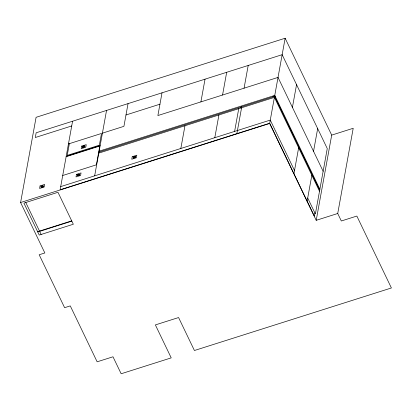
<?xml version="1.0" encoding="UTF-8"?>
<svg xmlns="http://www.w3.org/2000/svg" width="412" height="412" viewBox="0 0 412 412"><rect width="100%" height="100%" fill="white"/><g stroke="black" fill="none" stroke-linecap="round" stroke-linejoin="round"><path stroke-width="0.62" d="M41.009 186.96L41.169 186.883M82.611 147.146L82.611 147.12M42.076 186.863L41.813 187.089L42.168 187.089A1.236 0.546 -25.7 0 0 43.008 186.574L43.147 185.822A1.236 0.546 -25.7 0 0 42.359 185.848C41.777 186.373 42.276 185.112 42.343 185.941M79.64 174.642L79.47 174.987L79.665 174.503M84.769 146.023L84.609 146.76A1.236 0.546 -25.7 0 1 83.77 147.275L83.409 147.275L83.677 147.048M42.106 186.018L42.122 185.925A1.236 0.546 -25.7 0 0 41.282 186.44L41.035 186.785A1.236 0.546 -25.7 0 0 41.854 187.187L41.839 186.935M79.552 174.291L79.562 174.333A1.236 0.546 -25.7 0 0 78.764 174.317L78.527 174.394A1.236 0.546 -25.7 0 0 77.688 174.909L77.441 175.265M84.882 146.281L84.769 146.054A1.236 0.546 -25.7 0 0 83.96 146.033L83.724 146.111A1.236 0.546 -25.7 0 0 82.884 146.626L82.766 146.749M135.636 157.25L135.327 156.606A1.236 0.546 -25.7 0 0 134.518 156.617L134.281 156.694A1.236 0.546 -25.7 0 0 133.447 157.209L133.292 157.389M337.722 213.498L341.321 220.992L356.849 216.058L391.4 287.967L194.418 350.504L178.581 317.549L155.37 324.913L171.212 357.873L121.154 373.766L112.996 356.787L97.144 361.818L70.272 305.895L64.612 307.692L39.176 254.76L44.836 252.963L20.6 202.524L36.086 117.307L285.145 38.234L331.696 135.11L316.21 220.327L337.722 213.498L353.208 128.281L331.696 135.11M43.049 186.533L43.255 186.219L43.08 186.497M72.579 121.221L60.121 189.778L269.695 123.24L314.33 216.12L314.902 212.963M69.355 143.659L67.105 156.035L100.162 145.539M77.538 175.625L77.554 175.306M82.699 147.28L82.745 147.017M83.44 147.12L83.456 147.372A1.236 0.546 -25.7 0 1 82.637 146.971L82.817 146.615L82.642 146.852M82.843 146.667L82.611 146.93M78.244 175.409L78.301 175.651A1.236 0.546 -25.7 0 1 77.441 175.26L77.549 174.987M78.512 174.487L78.702 174.106L78.749 174.415M83.703 146.203L83.899 145.822L83.94 146.126M78.481 175.332L78.574 175.564A1.236 0.546 -25.7 0 0 79.413 175.048L79.506 174.946M79.454 175.007L79.691 174.564M84.656 146.636L84.795 146.533M84.743 146.008L84.857 146.219M84.697 146.456L84.738 146.533M94.657 175.836L106.543 110.442M128.05 103.613L123.919 126.335L102.413 133.164M133.282 157.914L133.308 157.6M133.998 157.703L134.055 157.945A1.236 0.546 -25.7 0 1 133.2 157.559L133.395 157.26M134.266 156.787L134.461 156.405L134.503 156.709M134.235 157.631L134.333 157.858A1.236 0.546 -25.7 0 0 135.167 157.343L135.445 156.864L135.208 157.302M135.306 156.591L135.414 156.735M162.014 92.829L157.884 115.551L278.028 77.41L323.137 171.289M180.837 148.475L184.967 125.753M200.902 101.893L205.032 79.171M214.801 137.696L218.927 114.969M222.552 95.023L226.682 72.296M234.608 131.402L238.739 108.68M244.064 88.194L248.194 65.467M236.869 133.663L241.756 106.77A0.989 0.438 -25.7 0 0 240.757 107.563A0.989 0.438 -25.7 0 0 241.571 107.779M316.21 220.327L269.659 123.451L285.145 38.234M292.422 107.372L296.552 84.645M293.936 173.673L298.638 147.795M313.542 151.317L317.673 128.59M307.131 201.138L311.838 175.26M135.61 157.389L135.393 156.941L135.285 157.219M37.76 231.961L23.901 203.111L57.974 192.291L73.331 224.241L39.253 235.061L37.76 231.961L71.837 221.141M41.046 186.667L41.221 186.507M133.236 157.384L133.292 157.925M77.652 174.951L77.508 175.569M272.888 96.887L274.758 95.399L319.872 189.278M84.192 146.487L83.96 146.033M71.719 125.959L35.308 137.515L36.168 132.782L282.158 54.683L327.267 148.567L315.386 213.962L307.707 197.981M125.984 114.974L159.949 104.19M68.449 143.948L101.507 133.452L99.374 145.194L67.223 155.401M66.131 156.704L99.812 146.013L96.393 164.821L62.712 175.512M99.143 151.158L274.758 95.399L275.304 97.845M98.973 152.1L274.583 96.346L319.697 190.226M98.787 153.109L274.402 97.356L319.516 191.235M43.286 186.095L43.1 186.075M60.693 186.621L270.272 120.083L294.508 170.517M20.6 202.524L269.659 123.451M37.626 231.683L71.703 220.863M135.26 156.843L135.471 157.302M83.492 147.362L83.734 147.862M43.317 186.847L43.275 186.147L43.239 186.935M25.781 202.513L39.511 231.086M39.645 231.364L41.133 234.464M40.062 185.905L39.598 188.464L44.182 187.007L44.645 184.452L40.062 185.905M76.467 174.379L76.004 176.933L80.587 175.481L81.051 172.922L76.467 174.379M81.664 146.09L81.195 148.65L85.784 147.192L86.247 144.638L81.664 146.09M132.221 156.678L131.758 159.233L136.341 157.775L136.81 155.221L132.221 156.678M41.36 186.394L41.633 186.306L41.36 186.394M41.504 186.693L41.777 186.605L41.519 186.667M42.374 186.07L42.647 185.982L42.39 186.049M42.518 186.368L42.791 186.286L42.518 186.368M82.961 146.579L83.234 146.512L82.977 146.554M83.1 146.878L83.379 146.79L83.1 146.878M83.971 146.255L84.249 146.188L83.971 146.255M77.765 174.863L78.038 174.776L77.78 174.843M77.909 175.162L78.182 175.079L77.909 175.162M78.78 174.544L78.821 174.497M78.924 174.843L79.197 174.776L78.939 174.817M133.519 157.163L133.792 157.075L133.54 157.137M133.663 157.461L133.941 157.394L133.663 157.461M134.533 156.843L134.806 156.756L134.549 156.817M134.678 157.142L134.951 157.075L134.693 157.116"/></g></svg>
